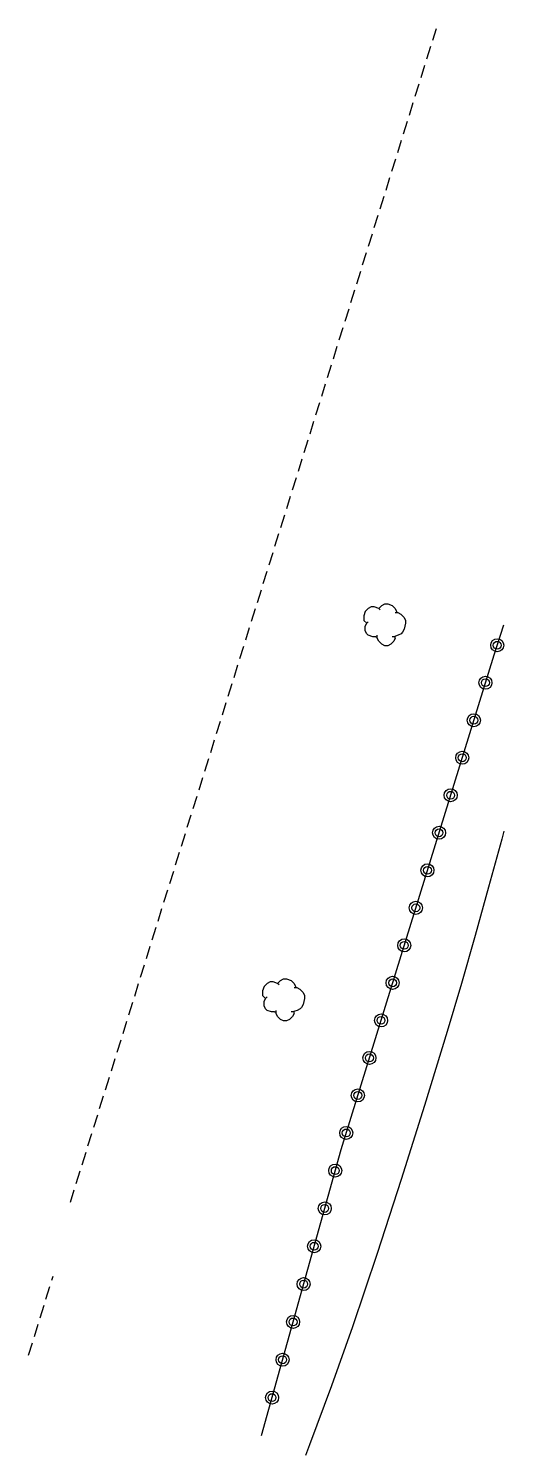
# Model space of a CAD drawing. Header units: millimetres. Extents: x 160908 to 161000, y 127000 to 127603.
# Drawn here: x 160981.8 to 161000.1, y 127000 to 127054.5 of the extents above.
import ezdxf

# ---------------------------------------------------------------- set-up
doc = ezdxf.new("R2010")
doc.units = ezdxf.units.MM
doc.linetypes.add('DASHED', pattern=[0.75, 0.5, -0.25])
doc.layers.get('0').update_dxf_attribs({"linetype": 'CONTINUOUS'})
for name, color, linetype in [('W0071', 7, 'CONTINUOUS'), ('W0112', 1, 'DASHED'), ('W0300', 7, 'CONTINUOUS'), ('W0323', 7, 'CONTINUOUS')]:
    doc.layers.add(name, color=color, linetype=linetype)

# ---------------------------------------------------------------- blocks, each defined once
blk = doc.blocks.new('T300')
for p, q in [((-0.686, 0.629), (-0.8, 0.514)), ((-0.571, 0.686), (-0.686, 0.629)), ((-0.457, 0.686), (-0.571, 0.686)), ((-0.286, 0.629), (-0.457, 0.686)), ((-0.286, 0.629), (-0.171, 0.743)), ((-0.229, 0.571), (-0.286, 0.629)), ((-0.171, 0.743), (-0.057, 0.8)), ((-0.057, 0.8), (0.057, 0.8)), ((0.057, 0.8), (0.229, 0.743)), ((0.229, 0.743), (0.343, 0.629)), ((0.343, 0.629), (0.4, 0.514)), ((-0.8, 0.514), (-0.857, 0.343)), ((-0.857, 0.343), (-0.857, 0.171)), ((-0.857, 0.171), (-0.743, 0.057)), ((-0.8, -0.057), (-0.743, 0.057)), ((-0.743, 0.057), (-0.686, 0.114)), ((0.457, 0.457), (0.343, 0.457)), ((0.4, 0.514), (0.4, 0.457)), ((0.571, 0.4), (0.457, 0.457)), ((0.571, 0.4), (0.686, 0.286)), ((0.686, 0.286), (0.743, 0.171)), ((0.743, 0.057), (0.686, -0.171)), ((0.743, 0.171), (0.743, 0.057)), ((-0.8, -0.171), (-0.8, -0.057)), ((-0.8, -0.229), (-0.8, -0.171)), ((-0.743, -0.343), (-0.8, -0.229)), ((-0.686, -0.4), (-0.743, -0.343)), ((-0.514, -0.457), (-0.686, -0.4)), ((-0.4, -0.457), (-0.514, -0.457)), ((-0.4, -0.457), (-0.343, -0.457)), ((-0.343, -0.457), (-0.343, -0.4)), ((-0.343, -0.514), (-0.343, -0.457)), ((-0.286, -0.629), (-0.343, -0.514)), ((0.286, -0.457), (0.229, -0.457)), ((0.457, -0.4), (0.286, -0.457)), ((0.343, -0.514), (0.286, -0.629)), ((0.343, -0.514), (0.343, -0.457)), ((0.571, -0.343), (0.457, -0.4)), ((0.629, -0.286), (0.571, -0.343)), ((0.686, -0.171), (0.629, -0.286)), ((-0.171, -0.743), (-0.286, -0.629)), ((-0.057, -0.8), (-0.171, -0.743)), ((0.057, -0.8), (-0.057, -0.8)), ((0.171, -0.743), (0.057, -0.8)), ((0.229, -0.686), (0.171, -0.743)), ((0.286, -0.629), (0.229, -0.686))]:
    blk.add_line(p, q)
blk = doc.blocks.new('t323o')
at = {"color": 0, "linetype": 'Continuous'}
for radius in [0.25, 0.15]:
    blk.add_circle((0, 0), radius, dxfattribs=at)

msp = doc.modelspace()

# ---------------------------------------------------------------- linework, layer by layer
at = {"layer": 'W0071'}
msp.add_lwpolyline([(161000, 127023.846), (160999.915, 127023.543), (160999.409, 127021.701), (160998.899, 127019.859), (160998.375, 127018.022), (160997.828, 127016.191), (160996.955, 127013.362), (160996.068, 127010.537), (160995.156, 127007.72), (160994.207, 127004.915), (160993.404, 127002.657), (160992.57, 127000.41), (160992.415, 127000)], dxfattribs=at)
at = {"layer": 'W0112'}
for points in [[(160983.423, 127009.673), (160997.415, 127054.501)], [(160981.82, 127003.826), (160982.761, 127006.852)]]:
    msp.add_lwpolyline(points, dxfattribs=at)
at = {"layer": 'W0323'}
msp.add_lwpolyline([(160990.729, 127000.765), (160993.774, 127011.688), (160999.62, 127030.578), (161000, 127031.721)], dxfattribs=at)

# ---------------------------------------------------------------- block references
at = {"layer": 'W0300'}
for p in [(160995.497, 127031.726), (160991.63, 127017.4)]:
    msp.add_blockref('T300', p, dxfattribs=at)
at = {"layer": 'W0323'}
for p, rotation in [((160999.742, 127030.945), 71.60341203074644), ((160999.291, 127029.515), 72.80396314471291), ((160998.847, 127028.082), 72.80396314471291), ((160998.404, 127026.649), 72.80396314471291), ((160997.961, 127025.216), 72.80396314471291), ((160997.517, 127023.783), 72.80396314471291), ((160997.074, 127022.35), 72.80396314471291), ((160996.63, 127020.917), 72.80396314471291), ((160996.187, 127019.484), 72.80396314471291), ((160995.743, 127018.051), 72.80396314471291), ((160995.3, 127016.618), 72.80396314471291), ((160994.856, 127015.185), 72.80396314471291), ((160994.413, 127013.752), 72.80396314471291), ((160993.969, 127012.319), 72.80396314471291), ((160993.549, 127010.88), 74.42149574734151), ((160993.146, 127009.435), 74.42149574734151), ((160992.743, 127007.99), 74.42149574734151), ((160992.34, 127006.545), 74.42149574734151), ((160991.937, 127005.1), 74.42149574734151), ((160991.534, 127003.655), 74.42149574734151), ((160991.132, 127002.21), 74.42149574734151)]:
    msp.add_blockref('t323o', p, dxfattribs=dict(at, rotation=rotation))

doc.saveas('drawing.dxf')
